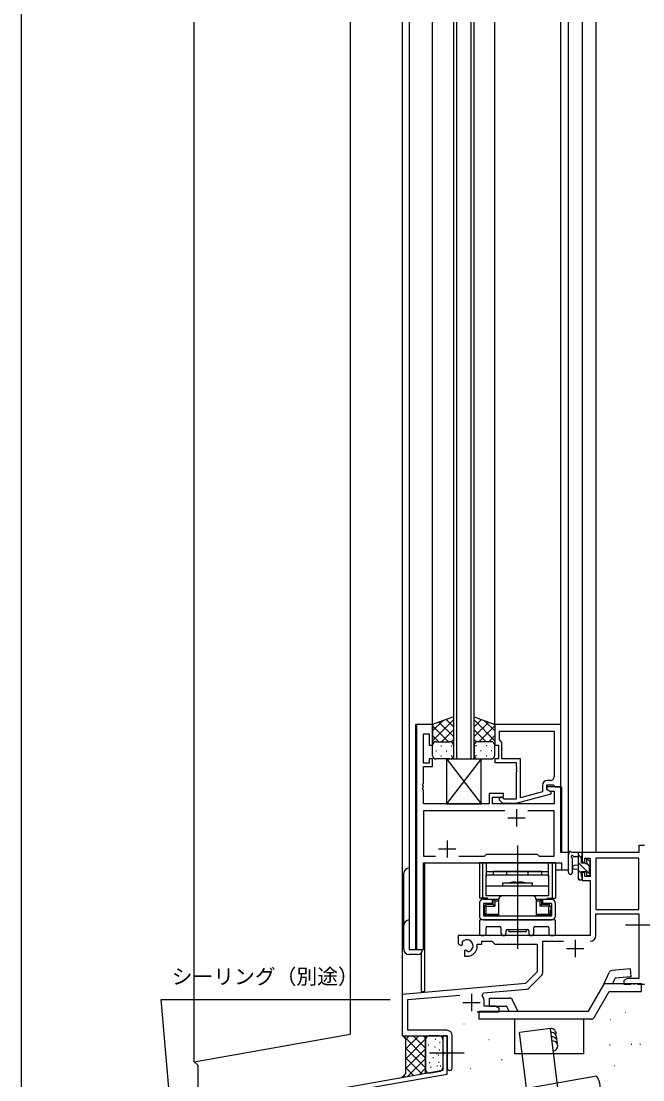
# Model space of a CAD drawing. Units: millimetres, scale not verified. Extents: x -438 to 438, y -464 to 465.
# Drawn here: x -437.5 to -258, y -288.1 to 17.7 of the extents above; entities that cross this region are included whole.
import ezdxf
from ezdxf.enums import TextEntityAlignment as Align

# ---------------------------------------------------------------- set-up
doc = ezdxf.new("R2010")
doc.units = ezdxf.units.MM
doc.header["$LTSCALE"] = 4
for name, color, linetype in [('0-2_YKK_11', 7, 'Continuous'), ('0-4_YKK_12', 2, 'Continuous'), ('0-5_YKK_13', 4, 'Continuous'), ('0-7_YKK_D', 6, 'Continuous'), ('0-8_YKK_ZWAK', 7, 'Continuous'), ('0-9_YSS_K', 3, 'Continuous'), ('0-A_YSS_KE', 3, 'Continuous')]:
    doc.layers.add(name, color=color, linetype=linetype)
doc.styles.add('ＭＳ ゴシック', font='')
doc.styles.get('ＭＳ ゴシック').set_extended_font_data('MS Gothic')

msp = doc.modelspace()

# ---------------------------------------------------------------- linework, layer by layer
at = {"layer": '0-2_YKK_11'}
for p, q in [((-284.634, -201.584), (-285.504, -201.584)), ((-294.504, -209.884), (-294.504, -214.884)), ((-297.004, -212.384), (-292.004, -212.384)), ((-314.504, -218.884), (-314.504, -223.884)), ((-317.004, -221.384), (-312.004, -221.384)), ((-277.504, -247.584), (-277.504, -252.584)), ((-280.004, -250.084), (-275.004, -250.084)), ((-290.898, -261.583), (-287.167, -257.852)), ((-310.004, -265.684), (-305.004, -265.684)), ((-307.504, -263.184), (-307.504, -268.184)), ((-313.004, -284.634), (-313.004, -275.354)), ((-315.704, -279.926), (-315.584, -280.109)), ((-315.584, -280.659), (-315.704, -280.843)), ((-315.704, -280.843), (-315.704, -285.384)), ((-315.584, -280.109), (-315.584, -280.659)), ((-315.704, -285.384), (-400.847, -300.397))]:
    msp.add_line(p, q, dxfattribs=at)
for points in [[(-323.304, -185.384), (-323.304, -250.384), (-321.374, -250.384), (-321.374, -225.384), (-281.434, -225.384), (-281.434, -227.384), (-279.504, -227.384), (-279.504, -222.384), (-281.704, -222.384), (-281.704, -203.384), (-285.704, -203.384), (-285.704, -204.184), (-284.838, -204.684), (-283.634, -204.684), (-283.634, -208.384), (-301.404, -208.384), (-301.404, -206.384), (-298.204, -206.384), (-298.204, -205.384), (-302.404, -205.384), (-302.404, -208.384), (-321.374, -208.384), (-321.374, -204.342), (-321.494, -204.159), (-321.494, -203.609), (-321.374, -203.426), (-321.374, -203.342), (-321.494, -203.159), (-321.494, -202.609), (-321.374, -202.426), (-321.374, -197.584), (-318.704, -197.584), (-318.704, -195.384), (-319.704, -195.384), (-319.704, -196.584), (-321.374, -196.584), (-321.374, -188.084), (-319.704, -188.084), (-319.704, -191.384), (-318.704, -191.384)], [(-318.704, -191.384), (-318.704, -185.384), (-323.304, -185.384)], [(-281.704, -185.384), (-300.704, -185.384), (-300.704, -191.384), (-299.704, -191.384), (-299.704, -195.384), (-300.704, -195.384), (-300.704, -196.384), (-294.604, -196.384), (-294.604, -197.426), (-294.484, -197.609), (-294.484, -198.159), (-294.604, -198.342), (-294.604, -198.426), (-294.484, -198.609), (-294.484, -199.159), (-294.604, -199.342), (-294.604, -206.984), (-298.056, -206.984), (-298.48, -206.56)], [(-299.328, -207.408), (-298.553, -208.184), (-294.607, -208.184), (-284.504, -205.477), (-284.504, -204.877), (-285.704, -204.184), (-285.704, -202.884), (-283.904, -202.884), (-283.704, -203.084), (-283.404, -203.384), (-281.704, -203.384), (-281.704, -185.384)], [(-299.404, -187.314), (-283.634, -187.314), (-283.634, -200.584)], [(-287.004, -203.084), (-287.004, -204.904), (-293.304, -206.592), (-293.304, -195.384), (-298.704, -195.384), (-298.704, -190.584), (-299.204, -190.084), (-299.404, -189.884), (-299.404, -187.314)], [(-297.855, -210.314), (-321.374, -210.314), (-321.374, -223.454), (-317.855, -223.454)], [(-311.154, -223.454), (-303.674, -223.454), (-303.104, -222.884), (-288.504, -222.884), (-287.934, -223.454), (-283.634, -223.454), (-283.634, -210.314), (-291.154, -210.314)], [(-257.504, -220.384), (-259.134, -220.384), (-259.134, -222.384), (-275.504, -222.384), (-275.504, -225.184), (-274.704, -225.184), (-274.704, -224.014), (-273.204, -224.014), (-273.204, -229.284), (-274.704, -229.284), (-274.704, -228.184), (-275.504, -228.184), (-275.504, -230.484), (-273.204, -230.484), (-273.204, -246.384), (-311.304, -246.384), (-311.304, -248.749), (-310.404, -249.268), (-310.054, -249.066), (-310.031, -248.561), (-310.069, -248.103)], [(-271.574, -246.414), (-271.574, -240.084), (-259.134, -240.084), (-259.134, -258.754), (-262.413, -258.754), (-263.504, -259.384), (-263.504, -260.384), (-261.462, -260.384), (-261.279, -260.264), (-260.729, -260.264), (-260.546, -260.384), (-260.462, -260.384), (-260.279, -260.264), (-259.729, -260.264), (-259.546, -260.384), (-257.504, -260.384)], [(-305.804, -249.384), (-305.804, -248.884), (-304.504, -248.884), (-304.504, -248.014), (-301.574, -248.014), (-300.704, -248.884), (-288.504, -248.884), (-288.504, -256.884), (-291.888, -260.268), (-327.504, -263.384), (-327.504, -275.384), (-314.504, -275.384), (-314.504, -279.926), (-314.384, -280.109), (-314.384, -280.659), (-314.504, -280.842), (-314.504, -284.634)], [(-308.327, -251.119), (-308.705, -250.858), (-309.154, -250.625), (-309.504, -250.827), (-309.504, -252.384), (-308.804, -252.384)], [(-286.874, -257.145), (-286.874, -248.014), (-280.855, -248.014)], [(-304.365, -263.725), (-303.985, -262.962), (-291.518, -261.872)], [(-314.604, -273.754), (-325.874, -273.754), (-325.874, -264.877), (-310.874, -263.565)], [(-305.854, -268.384), (-299.504, -268.384), (-299.504, -267.384), (-300.595, -266.754), (-303.804, -266.754), (-303.804, -265.684)], [(-337.971, -294.794), (-338.701, -290.658), (-314.504, -286.391), (-314.504, -275.384), (-315.704, -275.384), (-315.704, -279.926)]]:
    msp.add_lwpolyline(points, dxfattribs=at)
msp.add_lwpolyline([(-271.574, -224.014), (-271.574, -238.884), (-259.134, -238.884), (-259.134, -224.014)], close=True, dxfattribs=at)
for centre, radius, start, end in [((-285.504, -203.084), 1.5, 90.00001, 179.99999), ((-284.634, -200.584), 1, 270.00001, 359.99999), ((-298.904, -206.984), 0.6, 44.99999, 225.00001), ((-308.804, -249.384), 1.8, 285.36688, 134.63312), ((-273.174, -246.414), 1.6, 270.00001, 359.99999), ((-308.804, -249.384), 3, 270.00001, 359.99999), ((-287.874, -257.145), 1, 315, 359.99999), ((-291.605, -260.875), 1, 275, 315.00002), ((-307.504, -265.684), 3.7, 0, 31.96331), ((-314.604, -275.354), 1.6, 0.00001, 89.99999), ((-313.754, -284.634), 0.75, 179.99999, 0.00001)]:
    msp.add_arc(centre, radius, start, end, dxfattribs=at)
at = {"layer": '0-4_YKK_12'}
for p, q in [((-327.504, 17.453), (-327.504, -275.384)), ((-325.504, 17.453), (-325.504, -250.384)), ((-318.704, -185.384), (-318.704, 17.453)), ((-311.704, -195.385), (-311.704, 17.453)), ((-307.704, 17.453), (-307.704, -195.385)), ((-300.704, -185.384), (-300.704, 17.453)), ((-281.704, -185.684), (-281.704, 17.453)), ((-275.504, 17.453), (-275.504, -222.384)), ((-271.604, 17.453), (-271.604, -222.384)), ((-323.574, -250.384), (-323.574, -185.384)), ((-318.704, -185.384), (-323.574, -185.384)), ((-281.434, -203.384), (-281.434, -222.382)), ((-271.604, -222.384), (-275.504, -222.384)), ((-321.004, -225.384), (-321.004, -262.684)), ((-322.004, -251.404), (-322.004, -262.684)), ((-321.004, -262.684), (-322.004, -262.684)), ((-327.504, -275.384), (-314.804, -275.384))]:
    msp.add_line(p, q, dxfattribs=at)
for points in [[(-312.704, 17.453), (-312.704, -195.385), (-306.704, -195.385), (-306.704, 17.453)], [(-283.204, -227.384), (-279.504, -227.384), (-279.504, 17.453)], [(-321.304, -250.384), (-321.304, -225.384), (-284.004, -225.384)]]:
    msp.add_lwpolyline(points, dxfattribs=at)
at = {"layer": '0-5_YKK_13'}
for p, q in [((-312.704, -183.241), (-312.704, -191.384)), ((-306.704, -191.384), (-306.704, -183.241)), ((-318.704, -190.116), (-312.704, -184.116)), ((-318.704, -187.287), (-315.743, -184.326)), ((-314.084, -190.384), (-318.704, -185.764)), ((-312.704, -188.935), (-316.9, -184.739)), ((-312.704, -186.107), (-314.816, -183.995)), ((-306.704, -186.107), (-304.593, -183.995)), ((-300.704, -190.116), (-306.704, -184.116)), ((-306.704, -188.935), (-302.508, -184.739)), ((-305.325, -190.384), (-300.704, -185.764)), ((-300.704, -187.287), (-303.665, -184.326)), ((-316.912, -190.384), (-318.704, -188.592)), ((-316.144, -190.384), (-312.704, -186.944)), ((-303.264, -190.384), (-306.704, -186.944)), ((-302.496, -190.384), (-300.704, -188.592)), ((-318.704, -194.384), (-318.704, -191.384)), ((-317.704, -190.384), (-314.104, -190.384)), ((-317.304, -190.384), (-313.704, -190.384)), ((-316.369, -191.605), (-316.169, -191.605)), ((-313.372, -190.441), (-312.704, -189.772)), ((-313.339, -191.605), (-313.139, -191.605)), ((-312.704, -191.384), (-312.704, -194.384)), ((-306.036, -190.44), (-306.704, -189.772)), ((-306.704, -191.384), (-306.704, -194.384)), ((-306.069, -191.605), (-306.269, -191.605)), ((-302.104, -190.384), (-305.704, -190.384)), ((-301.704, -190.384), (-305.304, -190.384)), ((-303.039, -191.605), (-303.239, -191.605)), ((-300.704, -194.384), (-300.704, -191.384)), ((-317.784, -193.02), (-317.584, -193.02)), ((-313.704, -195.384), (-317.704, -195.384)), ((-316.369, -194.435), (-316.169, -194.435)), ((-314.754, -193.02), (-314.554, -193.02)), ((-304.704, -195.384), (-314.704, -208.384)), ((-314.704, -195.384), (-304.704, -208.384)), ((-314.704, -195.384), (-304.704, -195.384)), ((-314.704, -195.384), (-314.704, -208.384)), ((-313.339, -194.435), (-313.139, -194.435)), ((-306.069, -194.435), (-306.269, -194.435)), ((-305.704, -195.384), (-301.704, -195.384)), ((-304.654, -193.02), (-304.854, -193.02)), ((-303.039, -194.435), (-303.239, -194.435)), ((-301.624, -193.02), (-301.824, -193.02)), ((-294.204, -220.384), (-294.204, -250.184)), ((-279.504, -228.112), (-279.504, -222.95)), ((-275.804, -222.384), (-278.485, -222.384)), ((-276.704, -222.384), (-276.704, -229.984)), ((-275.704, -224.001), (-276.704, -223.001)), ((-275.504, -223.284), (-275.504, -222.684)), ((-283.204, -225.384), (-305.204, -225.384)), ((-305.204, -225.384), (-305.204, -235.584)), ((-304.254, -225.384), (-304.254, -235.584)), ((-303.204, -225.384), (-303.204, -229.384)), ((-285.204, -229.384), (-285.204, -225.384)), ((-284.154, -225.384), (-284.154, -235.584)), ((-283.204, -225.384), (-283.204, -235.584)), ((-278.304, -228.112), (-278.301, -224.151)), ((-277.885, -223.584), (-276.704, -223.584)), ((-276.704, -226.084), (-277.849, -226.186)), ((-273.204, -228.746), (-276.704, -225.246)), ((-274.304, -224.684), (-274.304, -225.023)), ((-273.404, -226.301), (-274.091, -225.614)), ((-273.292, -224.972), (-273.792, -224.472)), ((-273.404, -228.084), (-273.404, -225.984)), ((-273.204, -225.784), (-273.204, -225.184)), ((-327.004, -250.384), (-327.004, -228.384)), ((-325.504, -226.884), (-325.504, -250.384)), ((-303.204, -227.884), (-285.204, -227.884)), ((-297.304, -228.884), (-297.304, -227.884)), ((-291.104, -228.884), (-291.104, -227.884)), ((-287.204, -228.884), (-287.204, -227.884)), ((-276.704, -227.284), (-277.849, -227.182)), ((-275.704, -228.491), (-276.704, -227.491)), ((-274.004, -229.084), (-273.504, -229.084)), ((-273.204, -228.784), (-273.204, -228.284)), ((-303.204, -231.984), (-285.204, -231.984)), ((-294.754, -230.884), (-294.454, -231.184)), ((-294.454, -231.184), (-293.954, -231.184)), ((-293.654, -230.884), (-293.954, -231.184)), ((-276.156, -230.284), (-276.704, -229.736)), ((-276.404, -230.284), (-275.804, -230.284)), ((-275.504, -229.984), (-275.504, -229.384)), ((-289.954, -234.884), (-298.454, -234.884)), ((-302.874, -235.584), (-305.204, -235.584)), ((-305.204, -237.084), (-305.204, -240.684)), ((-304.004, -237.084), (-304.004, -240.684)), ((-301.454, -237.084), (-304.004, -237.084)), ((-303.804, -238.084), (-303.754, -238.084)), ((-303.774, -235.584), (-303.774, -235.884)), ((-303.254, -237.884), (-303.549, -237.589)), ((-303.254, -240.184), (-303.254, -237.884)), ((-303.254, -237.884), (-300.704, -237.884)), ((-301.204, -237.384), (-303.054, -237.384)), ((-302.824, -235.884), (-302.824, -235.584)), ((-301.204, -235.884), (-299.654, -235.884)), ((-301.204, -237.384), (-301.204, -235.884)), ((-301.204, -235.884), (-300.704, -236.384)), ((-301.204, -237.384), (-300.704, -237.884)), ((-300.704, -236.384), (-300.704, -237.884)), ((-300.704, -236.384), (-299.654, -236.384)), ((-299.654, -236.084), (-299.654, -240.684)), ((-288.754, -235.884), (-287.204, -235.884)), ((-288.754, -236.084), (-288.754, -240.684)), ((-288.754, -236.384), (-287.704, -236.384)), ((-287.704, -236.384), (-287.204, -235.884)), ((-287.704, -236.384), (-287.704, -237.884)), ((-287.204, -237.384), (-287.704, -237.884)), ((-285.154, -237.884), (-287.704, -237.884)), ((-287.204, -237.384), (-287.204, -235.884)), ((-285.354, -237.384), (-287.204, -237.384)), ((-286.954, -235.884), (-286.954, -237.084)), ((-286.954, -235.884), (-284.404, -235.884)), ((-284.404, -237.084), (-286.954, -237.084)), ((-285.584, -235.584), (-285.584, -235.884)), ((-285.534, -235.584), (-283.204, -235.584)), ((-285.154, -237.884), (-284.859, -237.589)), ((-285.154, -240.184), (-285.154, -237.884)), ((-284.604, -238.084), (-284.654, -238.084)), ((-284.634, -235.584), (-284.634, -235.884)), ((-284.604, -238.084), (-284.604, -239.084)), ((-284.404, -237.084), (-284.404, -240.684)), ((-283.204, -240.684), (-283.204, -237.084)), ((-304.004, -240.684), (-284.404, -240.684)), ((-303.854, -240.684), (-303.854, -238.684)), ((-303.854, -240.684), (-301.904, -240.684)), ((-303.754, -239.984), (-303.754, -239.084)), ((-303.254, -240.184), (-303.549, -240.479)), ((-303.254, -240.184), (-299.654, -240.184)), ((-299.654, -240.684), (-303.054, -240.684)), ((-301.904, -240.684), (-286.504, -240.684)), ((-288.754, -240.184), (-285.154, -240.184)), ((-285.354, -240.684), (-288.754, -240.684)), ((-286.504, -240.684), (-284.554, -240.684)), ((-285.154, -240.184), (-284.859, -240.479)), ((-284.604, -239.084), (-284.654, -239.084)), ((-284.654, -239.984), (-284.654, -239.084)), ((-284.554, -238.684), (-284.554, -240.684)), ((-305.204, -242.184), (-305.204, -245.884)), ((-283.504, -241.884), (-304.904, -241.884)), ((-304.004, -241.884), (-284.404, -241.884)), ((-303.274, -245.884), (-303.274, -244.114)), ((-302.974, -243.814), (-299.254, -243.814)), ((-298.954, -244.114), (-298.954, -245.634)), ((-289.454, -245.634), (-289.454, -244.114)), ((-289.154, -243.814), (-285.434, -243.814)), ((-285.134, -244.114), (-285.134, -245.884)), ((-283.204, -245.884), (-283.204, -242.184)), ((-247.988, -243.384), (-263.02, -243.384)), ((-304.704, -246.384), (-303.774, -246.384)), ((-297.454, -245.634), (-297.454, -244.984)), ((-297.154, -244.684), (-291.254, -244.684)), ((-296.704, -244.684), (-291.704, -244.684)), ((-291.704, -244.684), (-291.704, -245.184)), ((-290.954, -244.984), (-290.954, -245.634)), ((-284.634, -246.384), (-283.704, -246.384)), ((-325.504, -250.384), (-321.604, -250.384)), ((-323.104, -251.884), (-325.504, -251.884)), ((-261.585, -256.042), (-266.909, -256.508)), ((-261.585, -256.042), (-266.909, -256.508)), ((-261.384, -258.334), (-261.585, -256.042)), ((-261.384, -258.334), (-261.585, -256.042)), ((-269.775, -261.471), (-267.728, -257.082)), ((-269.775, -261.471), (-267.728, -257.082)), ((-266.661, -260.234), (-265.961, -258.734)), ((-266.661, -260.234), (-265.961, -258.734)), ((-261.385, -258.334), (-265.961, -258.734)), ((-261.385, -258.334), (-265.961, -258.734)), ((-273.68, -268.234), (-269.061, -260.234)), ((-273.68, -268.234), (-269.061, -260.234)), ((-272.063, -270.034), (-267.733, -262.534)), ((-272.063, -270.034), (-267.733, -262.534)), ((-269.061, -260.234), (-258.339, -260.234)), ((-269.061, -260.234), (-258.339, -260.234)), ((-267.733, -262.534), (-258.339, -262.534)), ((-267.733, -262.534), (-258.339, -262.534)), ((-258.339, -262.534), (-258.339, -260.234)), ((-258.339, -262.534), (-258.339, -260.234)), ((-302.229, -266.734), (-302.229, -264.434)), ((-302.229, -264.434), (-296.502, -264.434)), ((-302.229, -266.734), (-302.229, -264.434)), ((-302.229, -264.434), (-296.502, -264.434)), ((-294.093, -268.234), (-295.595, -265.011)), ((-294.093, -268.234), (-295.595, -265.011)), ((-305.274, -268.234), (-273.68, -268.234)), ((-305.274, -270.534), (-305.274, -268.234)), ((-305.274, -268.234), (-273.68, -268.234)), ((-305.274, -270.534), (-305.274, -268.234)), ((-302.229, -266.734), (-297.33, -266.734)), ((-302.229, -266.734), (-297.33, -266.734)), ((-296.63, -268.234), (-297.33, -266.734)), ((-296.63, -268.234), (-297.33, -266.734)), ((-294.915, -280.534), (-294.915, -270.534)), ((-294.915, -280.534), (-294.915, -270.534)), ((-272.929, -270.534), (-275.001, -270.534)), ((-275.001, -280.534), (-275.001, -270.534)), ((-272.929, -270.534), (-275.001, -270.534)), ((-275.001, -280.534), (-275.001, -270.534)), ((-309.559, -280.384), (-319.45, -280.384)), ((-275.001, -280.534), (-294.915, -280.534)), ((-275.001, -280.534), (-294.915, -280.534))]:
    msp.add_line(p, q, dxfattribs=at)
for points in [[(-312.704, -183.241), (-318.704, -185.384), (-318.704, -191.384)], [(-306.704, -183.241), (-300.704, -185.384), (-300.704, -191.384)], [(-314.704, -208.384), (-304.704, -208.384), (-304.704, -195.384)], [(-274.765, -225.484), (-275.704, -225.484), (-275.704, -223.484)], [(-287.204, -227.884), (-301.204, -227.884), (-301.204, -228.884)], [(-275.704, -229.184), (-275.704, -227.884), (-274.304, -227.884), (-274.304, -228.784)], [(-298.454, -231.984), (-298.454, -231.184), (-289.954, -231.184), (-289.954, -231.984)], [(-304.004, -235.884), (-301.454, -235.884), (-301.454, -237.084)], [(-303.804, -238.084), (-303.804, -239.084), (-303.754, -239.084)], [(-296.704, -244.684), (-296.704, -245.184), (-291.704, -245.184)], [(-275.001, -270.534), (-294.915, -270.534), (-305.274, -270.534)], [(-275.001, -270.534), (-294.915, -270.534), (-305.274, -270.534)]]:
    msp.add_lwpolyline(points, dxfattribs=at)
msp.add_lwpolyline([(-303.204, -228.884), (-285.204, -228.884), (-285.204, -234.884), (-303.204, -234.884)], close=True, dxfattribs=at)
for centre, radius, start, end in [((-317.704, -191.384), 1, 90, 180), ((-317.704, -191.384), 1, 90, 180), ((-313.704, -191.384), 1, 360, 90), ((-313.704, -191.384), 1, 360, 90), ((-305.704, -191.384), 1, 90, 180), ((-305.704, -191.384), 1, 90, 180), ((-301.704, -191.384), 1, 360, 90), ((-301.704, -191.384), 1, 360, 90), ((-317.704, -194.384), 1, 180, 270), ((-313.704, -194.384), 1, 270, 360), ((-305.704, -194.384), 1, 180, 270), ((-301.704, -194.384), 1, 270, 360), ((-279.204, -222.95), 0.3, 130.52878, 180), ((-279.594, -222.493), 0.3, 310.52878, 10.52878), ((-279.004, -222.384), 0.3, 30, 190.52878), ((-278.485, -222.084), 0.3, 210, 270), ((-275.804, -222.684), 0.3, 0, 90), ((-278.404, -223.584), 0.3, 30, 250.81024), ((-278.601, -224.15), 0.3, 359.95977, 70.81024), ((-277.804, -226.684), 0.5, 95.09207, 264.90793), ((-277.885, -223.284), 0.3, 210, 270), ((-275.704, -223.284), 0.2, 270, 0), ((-274.765, -225.784), 0.3, 33.05573, 90), ((-274.304, -225.484), 0.25, 213.05573, 56.94427), ((-274.004, -224.684), 0.3, 45, 180), ((-274.004, -225.023), 0.3, 180, 236.94427), ((-273.404, -225.784), 0.2, 270, 0), ((-273.504, -225.184), 0.3, 0, 45), ((-325.504, -228.384), 1.5, 90, 180), ((-278.904, -228.111), 0.6, 179.95977, 359.95977), ((-275.704, -229.384), 0.2, 0, 90), ((-274.004, -228.784), 0.3, 180, 270), ((-273.504, -228.784), 0.3, 270, 0), ((-273.404, -228.284), 0.2, 0, 90), ((-294.204, -238.687), 7.823, 94.03607, 106.44467), ((-294.204, -238.687), 7.823, 73.55533, 85.96393), ((-276.404, -229.984), 0.3, 180, 270), ((-275.804, -229.984), 0.3, 270, 0), ((-298.454, -236.084), 1.2, 90, 180), ((-289.954, -236.084), 1.2, 0, 90), ((-304.004, -237.084), 1.2, 90, 180), ((-303.054, -238.084), 0.7, 90, 180), ((-285.354, -238.084), 0.7, 0, 90), ((-284.404, -237.084), 1.2, 0, 90), ((-304.004, -240.684), 1.2, 180, 270), ((-303.054, -239.984), 0.7, 180, 270), ((-285.354, -239.984), 0.7, 270, 0), ((-284.404, -240.684), 1.2, 270, 0), ((-325.504, -243.384), 1.5, 90, 180), ((-304.904, -242.184), 0.3, 90, 180), ((-302.974, -244.114), 0.3, 90, 180), ((-299.254, -244.114), 0.3, 0, 90), ((-289.154, -244.114), 0.3, 90, 180), ((-285.434, -244.114), 0.3, 0, 90), ((-283.504, -242.184), 0.3, 0, 90), ((-304.704, -245.884), 0.5, 180, 270), ((-303.774, -245.884), 0.5, 270, 0), ((-298.204, -245.634), 0.75, 180, 0), ((-297.154, -244.984), 0.3, 90, 180), ((-291.254, -244.984), 0.3, 360, 90), ((-290.204, -245.634), 0.75, 180, 0), ((-284.634, -245.884), 0.5, 180, 270), ((-283.704, -245.884), 0.5, 270, 0), ((-325.504, -250.384), 1.5, 180, 270), ((-323.104, -250.384), 1.5, 270, 0), ((-266.822, -257.504), 1, 95.00193, 155.0026), ((-266.822, -257.504), 1, 95.00193, 155.0026), ((-296.502, -265.434), 1, 24.99973, 90.00175), ((-296.502, -265.434), 1, 24.99973, 90.00175), ((-272.929, -269.534), 1, 269.99738, 329.99768), ((-272.929, -269.534), 1, 269.99738, 329.99768)]:
    msp.add_arc(centre, radius, start, end, dxfattribs=at)
at = {"layer": '0-7_YKK_D'}
msp.add_lwpolyline([(-393.083, -310.716), (-393.305, -308.176), (-397.094, -264.87), (-330.916, -264.87)], dxfattribs=at)
at = {"layer": '0-8_YKK_ZWAK'}
msp.add_line((-437.5, 430.8), (-437.5, -449.2), dxfattribs=at)
at = {"layer": '0-9_YSS_K'}
for p, q in [((-387.502, -282.813), (-387.502, 17.453)), ((-342.502, 17.453), (-342.502, -274.878)), ((-263.03, -268.496), (-262.93, -268.496)), ((-309.723, -271.921), (-309.623, -271.921)), ((-267.314, -270.637), (-267.214, -270.637)), ((-286.997, -327.289), (-293.63, -274.361)), ((-284.699, -273.242), (-293.629, -274.361)), ((-278.067, -326.169), (-284.7, -273.242)), ((-327.095, -275.384), (-320.704, -281.775)), ((-326.504, -279.214), (-322.674, -275.384)), ((-326.504, -276.385), (-325.503, -275.384)), ((-326.504, -282.042), (-320.704, -276.242)), ((-324.267, -275.384), (-320.704, -278.946)), ((-321.438, -275.384), (-320.704, -276.118)), ((-320.704, -286.266), (-320.704, -275.384)), ((-320.704, -276.384), (-320.704, -285.09)), ((-319.999, -277.905), (-319.799, -277.905)), ((-316.704, -275.384), (-319.704, -275.384)), ((-317.997, -276.355), (-317.797, -276.355)), ((-316.704, -277.194), (-316.504, -277.194)), ((-315.704, -276.384), (-315.704, -284.545)), ((-302.441, -276.416), (-302.341, -276.416)), ((-267.581, -277.905), (-267.381, -277.905)), ((-261.338, -277.727), (-261.138, -277.727)), ((-258.84, -277.727), (-258.64, -277.727)), ((-326.504, -278.803), (-320.704, -284.603)), ((-326.504, -284.871), (-320.704, -279.071)), ((-319.612, -280.296), (-319.412, -280.296)), ((-318.126, -278.487), (-317.926, -278.487)), ((-317.544, -280.425), (-317.344, -280.425)), ((-317.092, -280.877), (-316.892, -280.877)), ((-316.769, -279.391), (-316.569, -279.391)), ((-386.502, -283.813), (-386.502, -297.044)), ((-326.504, -281.632), (-321.695, -286.441)), ((-326.006, -287.201), (-320.704, -281.899)), ((-319.676, -283.074), (-319.476, -283.074)), ((-319.289, -284.366), (-319.089, -284.366)), ((-318.643, -281.588), (-318.443, -281.588)), ((-317.48, -283.978), (-317.28, -283.978)), ((-316.963, -282.945), (-316.763, -282.945)), ((-316.511, -283.978), (-316.311, -283.978)), ((-298.796, -282.186), (-298.596, -282.186)), ((-266.243, -283.907), (-266.143, -283.907)), ((-266.243, -283.907), (-266.143, -283.907)), ((-271.386, -287.008), (-363.177, -303.194)), ((-327.004, -286.789), (-326.504, -287.289)), ((-326.504, -284.46), (-324.1, -286.865)), ((-322.572, -286.595), (-320.704, -284.727)), ((-319.704, -286.09), (-316.53, -285.53)), ((-307.796, -284.763), (-307.696, -284.763))]:
    msp.add_line(p, q, dxfattribs=at)
msp.add_lwpolyline([(-386.502, -283.813), (-387.502, -282.813), (-342.502, -274.878)], dxfattribs=at)
for centre, radius, start, end in [((-284.513, -274.73), 1.5, 343.55564, 97.13382), ((-284.364, -275.921), 1.5, 343.55564, 97.13382), ((-319.704, -276.384), 1, 90, 180), ((-316.704, -276.384), 1, 0, 90), ((-284.214, -277.111), 1.5, 343.55564, 97.13382), ((-284.065, -278.302), 1.5, 277.13382, 97.13382), ((-319.704, -285.09), 1, 180, 270), ((-316.704, -284.545), 1, 280, 0), ((-274.833, -289.901), 4.5, 340.00021, 40.00016)]:
    msp.add_arc(centre, radius, start, end, dxfattribs=at)
at = {"layer": '0-A_YSS_KE'}
for p, q in [((-327.416, -275.296), (-326.504, -276.208)), ((-326.504, -276.208), (-326.504, -286.289)), ((-326.504, -286.289), (-327.718, -287.503))]:
    msp.add_line(p, q, dxfattribs=at)

# ---------------------------------------------------------------- texts
at = {"layer": '0-7_YKK_D', "style": 'ＭＳ ゴシック'}
msp.add_text('シーリング（別途）', height=4.399, dxfattribs=at).set_placement((-394.017, -261.745), align=Align.BOTTOM_LEFT)

doc.saveas('drawing.dxf')
